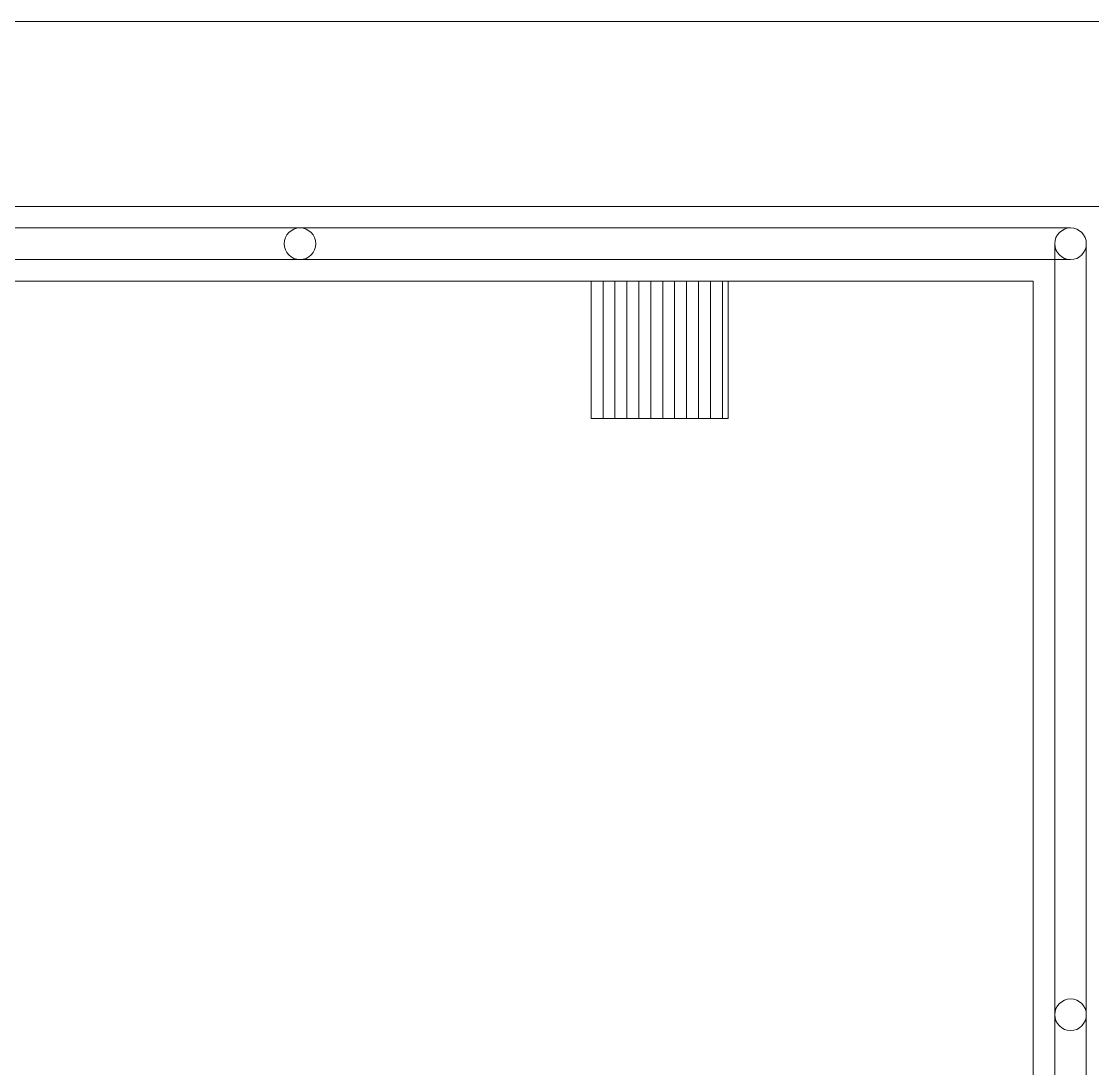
# Model space of a CAD drawing. Header units: metres. Extents: x 147 to 427, y -16 to 162.
# Drawn here: x 299.643 to 303.234, y 114.676 to 118.184 of the extents above; entities that cross this region are included whole.
import ezdxf

# ---------------------------------------------------------------- set-up
doc = ezdxf.new("R2010")
doc.units = ezdxf.units.M
doc.layers.add('1053_ARQ_BASE_MATADOURO_2_dwg', color=7, linetype='Continuous', lineweight=5, true_color=0x767676)
doc.layers.add('1053_ARQ_BASE_MATADOURO_dwg', color=7, linetype='Continuous', lineweight=5, true_color=0x767676)
doc.layers.add('A-PISO', color=7, linetype='Continuous', lineweight=5)

# ---------------------------------------------------------------- blocks, each defined once
blk = doc.blocks.new('1053_ARQ_BASE_MATADOURO_dwg_arq geral tgov-4039641-TÉRREO 1_20 - Dependente 1')
at = {"color": 253, "lineweight": 5, "true_color": 0xaaaaaa, "flags": 128}
blk.add_lwpolyline([(-3.1704, 14.4282), (-3.1704, 20.1582), (-12.4204, 20.1582), (-12.4204, 34.8483), (-12.4204, 34.9983), (5.3461, 34.9983), (5.3461, 26.6282)], dxfattribs=at)
blk = doc.blocks.new('1053_ARQ_BASE_MATADOURO_dwg-3625622-TÉRREO 1_20 - Dependente 1')
blk.add_blockref('1053_ARQ_BASE_MATADOURO_dwg_arq geral tgov-4039641-TÉRREO 1_20 - Dependente 1', (130.2098, 83.186))
blk = doc.blocks.new('1053_ARQ_BASE_MATADOURO_2_dwg-3637054-TÉRREO 1_20 - Dependente 1')
at = {"layer": 'A-PISO', "color": 253, "true_color": 0xaaaaaa}
for p, q in [((127.1431, 84.3062), (134.7681, 84.3062)), ((134.7151, 84.2532), (134.7151, 76.5132)), ((134.8211, 84.2532), (134.8211, 76.5032)), ((127.1431, 84.2002), (134.7681, 84.2002)), ((133.2008, 84.1282), (133.2008, 83.6682)), ((133.2408, 84.1282), (133.2408, 83.6682)), ((133.2808, 84.1282), (133.2808, 83.6682)), ((133.3208, 84.1282), (133.3208, 83.6682)), ((133.3608, 84.1282), (133.3608, 83.6682)), ((133.4008, 84.1282), (133.4008, 83.6682)), ((133.4408, 84.1282), (133.4408, 83.6682)), ((133.4808, 84.1282), (133.4808, 83.6682)), ((133.5208, 84.1282), (133.5208, 83.6682)), ((133.5608, 84.1282), (133.5608, 83.6682)), ((133.6008, 84.1282), (133.6008, 83.6682))]:
    blk.add_line(p, q, dxfattribs=at)
at = {"layer": 'A-PISO', "color": 253, "true_color": 0xaaaaaa, "flags": 128}
blk.add_lwpolyline([(127.3491, 84.1282), (134.6431, 84.1282), (134.6431, 76.3782), (134.8931, 76.3782), (134.8931, 84.3782), (127.1431, 84.3782)], dxfattribs=at)
blk.add_lwpolyline([(133.6208, 84.1282), (133.6208, 83.6682), (133.1608, 83.6682), (133.1608, 84.1282)], close=True, dxfattribs=at)
at = {"layer": 'A-PISO', "color": 253, "true_color": 0xaaaaaa}
for centre in [(132.1848, 84.2532), (134.7681, 84.2532), (134.7681, 81.6698)]:
    blk.add_circle(centre, 0.053, dxfattribs=at)

msp = doc.modelspace()

# ---------------------------------------------------------------- block references
at = {"layer": '1053_ARQ_BASE_MATADOURO_2_dwg', "color": 253, "true_color": 0xaaaaaa}
msp.add_blockref('1053_ARQ_BASE_MATADOURO_2_dwg-3637054-TÉRREO 1_20 - Dependente 1', (168.392, 33.186), dxfattribs=at)
at = {"layer": '1053_ARQ_BASE_MATADOURO_dwg', "color": 253, "true_color": 0xaaaaaa}
msp.add_blockref('1053_ARQ_BASE_MATADOURO_dwg-3625622-TÉRREO 1_20 - Dependente 1', (168.392, 0), dxfattribs=at)

doc.saveas('drawing.dxf')
